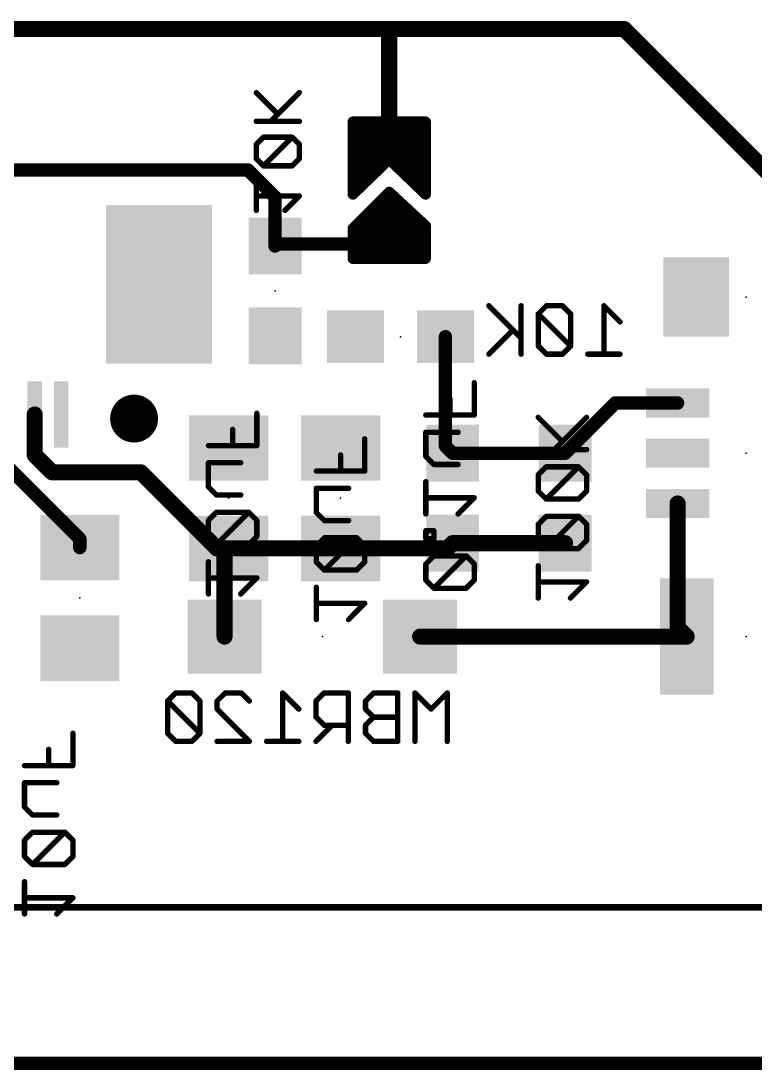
# Model space of a CAD drawing. Extents: x -0.1 to 65.4, y -0.8 to 30.7.
# Drawn here: x 37.48 to 51.37, y -0.13 to 19.71 of the extents above; entities that cross this region are included whole.
import ezdxf

# ---------------------------------------------------------------- set-up
doc = ezdxf.new("R2010")
doc.units = 0
for name, color, linetype in [('16', 5, 'CONTINUOUS'), ('18', 110, 'CONTINUOUS'), ('20', 53, 'CONTINUOUS'), ('21', 40, 'CONTINUOUS'), ('24', 53, 'CONTINUOUS'), ('28', 253, 'CONTINUOUS')]:
    doc.layers.add(name, color=color, linetype=linetype)

# ---------------------------------------------------------------- blocks, each defined once
blk = doc.blocks.new('RECT')
blk.add_solid([(-0.5, -0.5), (0.5, -0.5), (-0.5, 0.5), (0.5, 0.5)])
blk = doc.blocks.new('RECT121920X243840R50')
at = {"const_width": 0.1905}
blk.add_lwpolyline([(0.2858, -0.5715), (0.2858, 0.5715, 0.4142), (0.1905, 0.6668), (-0.1905, 0.6668, 0.4142), (-0.2858, 0.5715), (-0.2858, -0.5715, 0.4142), (-0.1905, -0.6668), (0.1905, -0.6668, 0.4142)], format="xyb", close=True, dxfattribs=at)
blk.add_solid([(-0.2159, -0.5969), (0.2159, -0.5969), (-0.2159, 0.5969), (0.2159, 0.5969)])
blk = doc.blocks.new('ROUNDV')
at = {"const_width": 0.5}
blk.add_lwpolyline([(0, -0.25, 1), (0, 0.25, 1), (0, -0.25)], format="xyb", dxfattribs=at)

msp = doc.modelspace()

# ---------------------------------------------------------------- linework, layer by layer
at = {"layer": '16'}
for points, const_width in [([(44.45, 19.558), (28.715, 19.558)], 0.3048), ([(48.895, 19.558), (44.45, 19.558)], 0.3048), ([(44.45, 17.526), (44.45, 19.558)], 0.3048), ([(48.895, 19.558), (52.154, 16.299)], 0.3048), ([(43.7634, 16.433), (43.7634, 17.803)], 0.2032), ([(43.7634, 17.803), (45.1366, 17.803)], 0.2032), ([(45.1366, 17.803), (45.1366, 16.433)], 0.2032), ([(43.7634, 17.6784), (45.1366, 17.6784)], 0.2032), ([(43.7634, 17.4752), (45.1366, 17.4752)], 0.2032), ([(43.7634, 17.272), (45.1366, 17.272)], 0.2032), ([(44.45, 17.0942), (43.7634, 16.433)], 0.2032), ([(43.7634, 17.0688), (44.4236, 17.0688)], 0.2032), ([(45.1366, 16.433), (44.45, 17.0942)], 0.2032), ([(44.4764, 17.0688), (45.1366, 17.0688)], 0.2032), ([(32.258, 16.891), (41.783, 16.891)], 0.254), ([(41.783, 16.891), (42.291, 16.383)], 0.254), ([(43.7634, 16.8656), (44.2126, 16.8656)], 0.2032), ([(44.6874, 16.8656), (45.1366, 16.8656)], 0.2032), ([(43.7634, 16.6624), (44.0016, 16.6624)], 0.2032), ([(44.8984, 16.6624), (45.1366, 16.6624)], 0.2032), ([(42.291, 16.383), (42.291, 15.494)], 0.254), ([(44.45, 16.4751), (43.7634, 15.7885)], 0.2032), ([(43.7634, 16.4592), (43.7906, 16.4592)], 0.2032), ([(44.4341, 16.4592), (44.4672, 16.4592)], 0.2032), ([(45.1366, 15.8385), (44.45, 16.4751)], 0.2032), ([(45.1094, 16.4592), (45.1366, 16.4592)], 0.2032), ([(44.2309, 16.256), (44.6863, 16.256)], 0.2032), ([(44.0277, 16.0528), (44.9055, 16.0528)], 0.2032), ([(43.7634, 15.7885), (43.7634, 15.217)], 0.2032), ([(43.8245, 15.8496), (45.1246, 15.8496)], 0.2032), ([(45.1366, 15.217), (45.1366, 15.8385)], 0.2032), ([(43.7634, 15.6464), (45.1366, 15.6464)], 0.2032), ([(42.291, 15.494), (42.291, 15.455)], 0.254), ([(44.45, 15.494), (42.291, 15.494)], 0.254), ([(43.7634, 15.4432), (45.1366, 15.4432)], 0.2032), ([(43.7634, 15.24), (45.1366, 15.24)], 0.2032), ([(43.7634, 15.217), (45.1366, 15.217)], 0.2032), ([(45.513, 11.6736), (45.513, 13.74)], 0.254), ([(47.776, 11.5363), (48.7257, 12.486)], 0.254), ([(48.7257, 12.486), (49.9039, 12.486)], 0.254), ([(37.745, 11.5026), (37.745, 12.268)], 0.3048), ([(45.6503, 11.5363), (45.513, 11.6736)], 0.254), ([(38.0716, 11.176), (37.745, 11.5026)], 0.3048), ([(47.776, 11.5363), (45.6503, 11.5363)], 0.254), ([(37.245, 11.269), (38.598, 9.916)], 0.254), ([(39.751, 11.176), (38.0716, 11.176)], 0.3048), ([(41.1907, 9.7363), (39.751, 11.176)], 0.3048), ([(49.9039, 8.2421), (49.9039, 10.586)], 0.3048), ([(38.598, 9.916), (38.598, 9.751)], 0.254), ([(45.5503, 9.7363), (45.6503, 9.8363)], 0.3048), ([(45.6503, 9.8363), (47.776, 9.8363)], 0.3048), ([(41.412, 9.7363), (41.1907, 9.7363)], 0.3048), ([(41.335, 9.6593), (41.412, 9.7363)], 0.3048), ([(41.335, 8.069), (41.335, 9.6593)], 0.3048), ([(41.412, 9.7363), (43.5289, 9.7363)], 0.3048), ([(43.5289, 9.7363), (45.5503, 9.7363)], 0.3048), ([(50.077, 8.069), (49.9039, 8.2421)], 0.3048), ([(50.077, 8.069), (45.035, 8.069)], 0.3048), ([(0, 0), (65.278, 0)], 0.254)]:
    msp.add_lwpolyline(points, dxfattribs=dict(at, const_width=const_width))
for points, const_width in [([(44.45, 19.6342, 1), (44.45, 19.4818)], 0.1524), ([(44.5262, 19.558, 1), (44.3738, 19.558)], 0.1524), ([(44.45, 19.4818, 1), (44.45, 19.6342)], 0.1524), ([(48.9489, 19.6119, 1), (48.8411, 19.5041)], 0.1524), ([(48.895, 19.4818, 1), (48.895, 19.6342)], 0.1524), ([(43.8142, 17.803, 1), (43.7126, 17.803)], 0.1016), ([(43.7634, 17.8538, 1), (43.7634, 17.7522)], 0.1016), ([(45.1874, 17.803, 1), (45.0858, 17.803)], 0.1016), ([(45.1366, 17.7522, 1), (45.1366, 17.8538)], 0.1016), ([(43.7634, 17.7292, 1), (43.7634, 17.6276)], 0.1016), ([(45.1366, 17.6276, 1), (45.1366, 17.7292)], 0.1016), ([(43.7634, 17.526, 1), (43.7634, 17.4244)], 0.1016), ([(44.3738, 17.526, 1), (44.5262, 17.526)], 0.1524), ([(45.1366, 17.4244, 1), (45.1366, 17.526)], 0.1016), ([(43.7634, 17.3228, 1), (43.7634, 17.2212)], 0.1016), ([(45.1366, 17.2212, 1), (45.1366, 17.3228)], 0.1016), ([(43.7634, 17.1196, 1), (43.7634, 17.018)], 0.1016), ([(44.4852, 17.1308, 1), (44.4148, 17.0576)], 0.1016), ([(44.4852, 17.0576, 1), (44.4148, 17.1308)], 0.1016), ([(44.4236, 17.018, 1), (44.4236, 17.1196)], 0.1016), ([(44.4764, 17.1196, 1), (44.4764, 17.018)], 0.1016), ([(45.1366, 17.018, 1), (45.1366, 17.1196)], 0.1016), ([(41.8279, 16.9359, 1), (41.7381, 16.8461)], 0.127), ([(41.783, 16.8275, 1), (41.783, 16.9545)], 0.127), ([(43.7634, 16.9164, 1), (43.7634, 16.8148)], 0.1016), ([(44.2126, 16.8148, 1), (44.2126, 16.9164)], 0.1016), ([(44.6874, 16.9164, 1), (44.6874, 16.8148)], 0.1016), ([(45.1366, 16.8148, 1), (45.1366, 16.9164)], 0.1016), ([(43.7634, 16.7132, 1), (43.7634, 16.6116)], 0.1016), ([(44.0016, 16.6116, 1), (44.0016, 16.7132)], 0.1016), ([(44.8984, 16.7132, 1), (44.8984, 16.6116)], 0.1016), ([(45.1366, 16.6116, 1), (45.1366, 16.7132)], 0.1016), ([(42.3545, 16.383, 1), (42.2275, 16.383)], 0.127), ([(42.2461, 16.3381, 1), (42.3359, 16.4279)], 0.127), ([(43.7634, 16.51, 1), (43.7634, 16.4084)], 0.1016), ([(43.7282, 16.4696, 1), (43.7986, 16.3964)], 0.1016), ([(43.7126, 16.433, 1), (43.8142, 16.433)], 0.1016), ([(43.7906, 16.4084, 1), (43.7906, 16.51)], 0.1016), ([(44.4341, 16.51, 1), (44.4341, 16.4084)], 0.1016), ([(44.4845, 16.5124, 1), (44.4155, 16.4378)], 0.1016), ([(44.4859, 16.4392, 1), (44.4141, 16.511)], 0.1016), ([(44.4672, 16.4084, 1), (44.4672, 16.51)], 0.1016), ([(45.1094, 16.51, 1), (45.1094, 16.4084)], 0.1016), ([(45.0858, 16.433, 1), (45.1874, 16.433)], 0.1016), ([(45.1014, 16.3964, 1), (45.1718, 16.4696)], 0.1016), ([(45.1366, 16.4084, 1), (45.1366, 16.51)], 0.1016), ([(44.2309, 16.3068, 1), (44.2309, 16.2052)], 0.1016), ([(44.6863, 16.2052, 1), (44.6863, 16.3068)], 0.1016), ([(44.0277, 16.1036, 1), (44.0277, 16.002)], 0.1016), ([(44.9055, 16.002, 1), (44.9055, 16.1036)], 0.1016), ([(43.8142, 15.7885, 1), (43.7126, 15.7885)], 0.1016), ([(43.7275, 15.8244, 1), (43.7993, 15.7526)], 0.1016), ([(43.8245, 15.9004, 1), (43.8245, 15.7988)], 0.1016), ([(45.1874, 15.8385, 1), (45.0858, 15.8385)], 0.1016), ([(45.1021, 15.8012, 1), (45.1711, 15.8758)], 0.1016), ([(45.1246, 15.7988, 1), (45.1246, 15.9004)], 0.1016), ([(43.7634, 15.6972, 1), (43.7634, 15.5956)], 0.1016), ([(45.1366, 15.5956, 1), (45.1366, 15.6972)], 0.1016), ([(42.3545, 15.494, 1), (42.2275, 15.494)], 0.127), ([(42.291, 15.5575, 1), (42.291, 15.4305)], 0.127), ([(42.2275, 15.494, 1), (42.3545, 15.494)], 0.127), ([(42.2275, 15.455, 1), (42.3545, 15.455)], 0.127), ([(43.7634, 15.494, 1), (43.7634, 15.3924)], 0.1016), ([(44.45, 15.4305, 1), (44.45, 15.5575)], 0.127), ([(45.1366, 15.3924, 1), (45.1366, 15.494)], 0.1016), ([(43.7634, 15.2908, 1), (43.7634, 15.1892)], 0.1016), ([(43.7634, 15.2678, 1), (43.7634, 15.1662)], 0.1016), ([(45.1366, 15.1892, 1), (45.1366, 15.2908)], 0.1016), ([(45.1366, 15.1662, 1), (45.1366, 15.2678)], 0.1016), ([(43.7126, 15.217, 1), (43.8142, 15.217)], 0.1016), ([(45.0858, 15.217, 1), (45.1874, 15.217)], 0.1016), ([(45.5765, 13.74, 1), (45.4495, 13.74)], 0.127), ([(48.7257, 12.5495, 1), (48.7257, 12.4225)], 0.127), ([(48.7706, 12.4411, 1), (48.6808, 12.5309)], 0.127), ([(49.9039, 12.4225, 1), (49.9039, 12.5495)], 0.127), ([(37.8212, 12.268, 1), (37.6688, 12.268)], 0.1524), ([(45.5579, 11.7185, 1), (45.4681, 11.6287)], 0.127), ([(45.4495, 11.6736, 1), (45.5765, 11.6736)], 0.127), ([(37.7989, 11.5565, 1), (37.6911, 11.4487)], 0.1524), ([(37.6688, 11.5026, 1), (37.8212, 11.5026)], 0.1524), ([(45.6503, 11.5998, 1), (45.6503, 11.4728)], 0.127), ([(45.6054, 11.4914, 1), (45.6952, 11.5812)], 0.127), ([(47.7311, 11.5812, 1), (47.8209, 11.4914)], 0.127), ([(47.776, 11.4728, 1), (47.776, 11.5998)], 0.127), ([(38.0716, 11.2522, 1), (38.0716, 11.0998)], 0.1524), ([(39.8049, 11.2299, 1), (39.6971, 11.1221)], 0.1524), ([(39.751, 11.0998, 1), (39.751, 11.2522)], 0.1524), ([(38.0177, 11.1221, 1), (38.1255, 11.2299)], 0.1524), ([(49.9801, 10.586, 1), (49.8277, 10.586)], 0.1524), ([(38.6615, 9.916, 1), (38.5345, 9.916)], 0.127), ([(38.5531, 9.8711, 1), (38.6429, 9.9609)], 0.127), ([(45.6503, 9.9125, 1), (45.6503, 9.7601)], 0.1524), ([(45.7042, 9.7824, 1), (45.5964, 9.8902)], 0.1524), ([(47.776, 9.7601, 1), (47.776, 9.9125)], 0.1524), ([(38.5345, 9.751, 1), (38.6615, 9.751)], 0.127), ([(41.1907, 9.8125, 1), (41.1907, 9.6601)], 0.1524), ([(41.1368, 9.6824, 1), (41.2446, 9.7902)], 0.1524), ([(41.4112, 9.6593, 1), (41.2588, 9.6593)], 0.1524), ([(41.2811, 9.7132, 1), (41.3889, 9.6054)], 0.1524), ([(41.412, 9.8125, 1), (41.412, 9.6601)], 0.1524), ([(41.4659, 9.6824, 1), (41.3581, 9.7902)], 0.1524), ([(41.412, 9.6601, 1), (41.412, 9.8125)], 0.1524), ([(43.5289, 9.8125, 1), (43.5289, 9.6601)], 0.1524), ([(43.5289, 9.6601, 1), (43.5289, 9.8125)], 0.1524), ([(45.4964, 9.7902, 1), (45.6042, 9.6824)], 0.1524), ([(45.5503, 9.6601, 1), (45.5503, 9.8125)], 0.1524), ([(49.9578, 8.296, 1), (49.85, 8.1882)], 0.1524), ([(41.2588, 8.069, 1), (41.4112, 8.069)], 0.1524), ([(45.035, 8.1452, 1), (45.035, 7.9928)], 0.1524), ([(49.8277, 8.2421, 1), (49.9801, 8.2421)], 0.1524), ([(50.0231, 8.0151, 1), (50.1309, 8.1229)], 0.1524), ([(50.077, 7.9928, 1), (50.077, 8.1452)], 0.1524)]:
    msp.add_lwpolyline(points, format="xyb", dxfattribs=dict(at, const_width=const_width))
at = {"layer": '20'}
msp.add_line((3.0254, 0), (62.0254, 0), dxfattribs=at)
at = {"layer": '21', "const_width": 0.127}
msp.add_lwpolyline([(1.5, 2.952), (63.5, 2.952)], dxfattribs=at)
at = {"layer": '24'}
for p in [(44.45, 16.51), (42.291, 14.605), (51.204, 14.488), (44.663, 13.74), (51.204, 11.536), (41.412, 10.6863), (43.5289, 10.6863), (45.6503, 10.6863), (47.776, 10.6863), (38.598, 8.801), (43.185, 8.069), (51.204, 8.069)]:
    msp.add_point(p, dxfattribs=at)
at = {"layer": '28', "const_width": 0.1016}
for points in [[(42.3421, 17.9485), (41.9354, 18.3553)], [(42.2066, 17.8129), (42.7489, 18.3553)], [(42.7489, 17.8129), (41.9354, 17.8129)], [(42.071, 17.5133), (41.9354, 17.3777)], [(42.6133, 17.5133), (42.071, 17.5133)], [(42.071, 16.971), (42.6133, 17.5133)], [(42.7489, 17.3777), (42.6133, 17.5133)], [(41.9354, 17.3777), (41.9354, 17.1065)], [(42.7489, 17.1065), (42.7489, 17.3777)], [(41.9354, 17.1065), (42.071, 16.971)], [(42.6133, 16.971), (42.7489, 17.1065)], [(42.071, 16.971), (42.6133, 16.971)], [(41.9354, 16.129), (41.9354, 16.6713)], [(42.7489, 16.4002), (41.9354, 16.4002)], [(42.4777, 16.129), (42.7489, 16.4002)], [(46.9447, 13.7149), (46.3346, 14.325)], [(46.9447, 14.325), (46.9447, 13.4098)], [(47.4226, 14.325), (47.2701, 14.1725)], [(47.7277, 14.325), (47.4226, 14.325)], [(47.8802, 14.1725), (47.7277, 14.325)], [(48.8158, 14.0199), (48.5107, 14.325)], [(48.5107, 14.325), (48.5107, 13.4098)], [(47.2701, 14.1725), (47.2701, 13.5623)], [(47.8802, 13.5623), (47.2701, 14.1725)], [(47.8802, 13.5623), (47.8802, 14.1725)], [(46.7922, 13.8674), (46.3346, 13.4098)], [(47.2701, 13.5623), (47.4226, 13.4098)], [(47.7277, 13.4098), (47.8802, 13.5623)], [(47.4226, 13.4098), (47.7277, 13.4098)], [(48.8158, 13.4098), (48.2056, 13.4098)], [(46.0575, 12.2588), (46.0575, 12.8689)], [(45.5999, 12.2588), (45.5999, 12.5639)], [(41.9462, 11.6812), (41.9462, 12.2913)], [(45.1423, 12.2588), (46.0575, 12.2588)], [(47.7256, 11.7575), (47.268, 12.2151)], [(47.5731, 11.605), (48.1832, 12.2151)], [(41.4886, 11.6812), (41.4886, 11.9862)], [(45.1423, 11.4758), (45.1423, 11.9334)], [(45.1423, 11.9334), (45.7524, 11.9334)], [(41.031, 11.6812), (41.9462, 11.6812)], [(43.9869, 11.1986), (43.9869, 11.8087)], [(43.5293, 11.1986), (43.5293, 11.5036)], [(45.2948, 11.3233), (45.1423, 11.4758)], [(48.1832, 11.605), (47.268, 11.605)], [(41.031, 10.8982), (41.031, 11.3558)], [(41.031, 11.3558), (41.6411, 11.3558)], [(45.7524, 11.3233), (45.2948, 11.3233)], [(47.4205, 11.2796), (47.268, 11.1271)], [(48.0307, 11.2796), (47.4205, 11.2796)], [(47.4205, 10.6695), (48.0307, 11.2796)], [(48.1832, 11.1271), (48.0307, 11.2796)], [(43.0717, 11.1986), (43.9869, 11.1986)], [(47.268, 11.1271), (47.268, 10.822)], [(48.1832, 10.822), (48.1832, 11.1271)], [(41.1835, 10.7457), (41.031, 10.8982)], [(43.0717, 10.4156), (43.0717, 10.8732)], [(43.0717, 10.8732), (43.6819, 10.8732)], [(45.1423, 10.3878), (45.1423, 10.9979)], [(41.6411, 10.7457), (41.1835, 10.7457)], [(46.0575, 10.6928), (45.1423, 10.6928)], [(45.7524, 10.3878), (46.0575, 10.6928)], [(47.268, 10.822), (47.4205, 10.6695)], [(47.4205, 10.6695), (48.0307, 10.6695)], [(48.0307, 10.6695), (48.1832, 10.822)], [(41.1835, 10.4203), (41.031, 10.2677)], [(41.031, 10.2677), (41.031, 9.9627)], [(41.7937, 10.4203), (41.1835, 10.4203)], [(41.1835, 9.8101), (41.7937, 10.4203)], [(41.9462, 10.2677), (41.7937, 10.4203)], [(41.9462, 9.9627), (41.9462, 10.2677)], [(43.2243, 10.2631), (43.0717, 10.4156)], [(47.4205, 10.3441), (47.268, 10.1915)], [(48.0307, 10.3441), (47.4205, 10.3441)], [(47.4205, 9.7339), (48.0307, 10.3441)], [(48.1832, 10.1915), (48.0307, 10.3441)], [(43.6819, 10.2631), (43.2243, 10.2631)], [(45.2948, 10.0725), (45.1423, 10.0725)], [(45.1423, 10.0725), (45.1423, 9.92)], [(45.2948, 9.92), (45.2948, 10.0725)], [(47.268, 10.1915), (47.268, 9.8865)], [(48.1832, 9.8865), (48.1832, 10.1915)], [(41.031, 9.9627), (41.1835, 9.8101)], [(41.7937, 9.8101), (41.9462, 9.9627)], [(43.2243, 9.9377), (43.0717, 9.7851)], [(43.8344, 9.9377), (43.2243, 9.9377)], [(43.2243, 9.3275), (43.8344, 9.9377)], [(43.9869, 9.7851), (43.8344, 9.9377)], [(45.1423, 9.92), (45.2948, 9.92)], [(47.268, 9.8865), (47.4205, 9.7339)], [(48.0307, 9.7339), (48.1832, 9.8865)], [(41.1835, 9.8101), (41.7937, 9.8101)], [(43.0717, 9.7851), (43.0717, 9.4801)], [(43.9869, 9.4801), (43.9869, 9.7851)], [(47.4205, 9.7339), (48.0307, 9.7339)], [(41.031, 8.8746), (41.031, 9.4847)], [(43.0717, 9.4801), (43.2243, 9.3275)], [(43.8344, 9.3275), (43.9869, 9.4801)], [(45.2948, 9.5946), (45.1423, 9.4421)], [(45.9049, 9.5946), (45.2948, 9.5946)], [(45.2948, 8.9845), (45.9049, 9.5946)], [(46.0575, 9.4421), (45.9049, 9.5946)], [(43.2243, 9.3275), (43.8344, 9.3275)], [(45.1423, 9.4421), (45.1423, 9.137)], [(46.0575, 9.137), (46.0575, 9.4421)], [(47.268, 8.7984), (47.268, 9.4085)], [(41.9462, 9.1797), (41.031, 9.1797)], [(41.6411, 8.8746), (41.9462, 9.1797)], [(45.1423, 9.137), (45.2948, 8.9845)], [(45.9049, 8.9845), (46.0575, 9.137)], [(48.1832, 9.1035), (47.268, 9.1035)], [(47.8781, 8.7984), (48.1832, 9.1035)], [(43.0717, 8.392), (43.0717, 9.0021)], [(45.2948, 8.9845), (45.9049, 8.9845)], [(43.9869, 8.6971), (43.0717, 8.6971)], [(43.6819, 8.392), (43.9869, 8.6971)], [(40.4117, 7.003), (40.2592, 6.8505)], [(40.7168, 7.003), (40.4117, 7.003)], [(40.8693, 6.8505), (40.7168, 7.003)], [(41.1947, 6.8505), (41.3473, 7.003)], [(41.3473, 7.003), (41.6523, 7.003)], [(41.6523, 7.003), (41.8048, 6.8505)], [(42.7404, 6.6979), (42.4353, 7.003)], [(42.4353, 7.003), (42.4353, 6.0878)], [(43.2183, 7.003), (43.0658, 6.8505)], [(43.6759, 7.003), (43.2183, 7.003)], [(43.6759, 6.0878), (43.6759, 7.003)], [(44.1538, 7.003), (44.0013, 6.8505)], [(44.6114, 7.003), (44.1538, 7.003)], [(44.6114, 6.0878), (44.6114, 7.003)], [(45.2419, 6.6979), (44.9368, 7.003)], [(44.9368, 7.003), (44.9368, 6.0878)], [(45.5469, 7.003), (45.2419, 6.6979)], [(45.5469, 6.0878), (45.5469, 7.003)], [(40.2592, 6.8505), (40.2592, 6.2403)], [(40.8693, 6.2403), (40.2592, 6.8505)], [(40.8693, 6.2403), (40.8693, 6.8505)], [(41.1947, 6.6979), (41.1947, 6.8505)], [(41.8048, 6.0878), (41.1947, 6.6979)], [(43.0658, 6.8505), (43.0658, 6.5454)], [(44.0013, 6.8505), (44.0013, 6.6979)], [(44.0013, 6.6979), (44.1538, 6.5454)], [(43.0658, 6.5454), (43.2183, 6.3929)], [(44.1538, 6.5454), (44.0013, 6.3929)], [(44.6114, 6.5454), (44.1538, 6.5454)], [(43.3708, 6.3929), (43.0658, 6.0878)], [(43.2183, 6.3929), (43.6759, 6.3929)], [(44.0013, 6.3929), (44.0013, 6.2403)], [(38.4664, 5.6305), (38.4664, 6.2406)], [(40.2592, 6.2403), (40.4117, 6.0878)], [(40.7168, 6.0878), (40.8693, 6.2403)], [(44.0013, 6.2403), (44.1538, 6.0878)], [(38.0088, 5.6305), (38.0088, 5.9355)], [(40.4117, 6.0878), (40.7168, 6.0878)], [(41.1947, 6.0878), (41.8048, 6.0878)], [(42.7404, 6.0878), (42.1302, 6.0878)], [(44.1538, 6.0878), (44.6114, 6.0878)], [(37.5512, 5.6305), (38.4664, 5.6305)], [(37.5512, 4.8475), (37.5512, 5.3051)], [(37.5512, 5.3051), (38.1613, 5.3051)], [(37.7037, 4.695), (37.5512, 4.8475)], [(38.1613, 4.695), (37.7037, 4.695)], [(37.7037, 4.3696), (37.5512, 4.217)], [(38.3139, 4.3696), (37.7037, 4.3696)], [(37.7037, 3.7594), (38.3139, 4.3696)], [(38.4664, 4.217), (38.3139, 4.3696)], [(37.5512, 4.217), (37.5512, 3.912)], [(38.4664, 3.912), (38.4664, 4.217)], [(37.5512, 3.912), (37.7037, 3.7594)], [(37.7037, 3.7594), (38.3139, 3.7594)], [(38.3139, 3.7594), (38.4664, 3.912)], [(37.5512, 2.8239), (37.5512, 3.434)], [(38.4664, 3.129), (37.5512, 3.129)], [(38.1613, 2.8239), (38.4664, 3.129)]]:
    msp.add_lwpolyline(points, dxfattribs=at)
at = {"layer": '28', "const_width": 0.0508}
for points in [[(41.9534, 18.3732, 1), (41.9174, 18.3373)], [(42.7669, 18.3373, 1), (42.7309, 18.3732)], [(41.9354, 17.8383, 1), (41.9354, 17.7875)], [(42.1886, 17.8309, 1), (42.2245, 17.795)], [(42.3242, 17.9306, 1), (42.3601, 17.9665)], [(42.7489, 17.7875, 1), (42.7489, 17.8383)], [(42.071, 17.5387, 1), (42.071, 17.4879)], [(42.0889, 17.4953, 1), (42.053, 17.5313)], [(42.6313, 17.5313, 1), (42.5954, 17.4953)], [(42.6313, 17.4953, 1), (42.5954, 17.5313)], [(42.6133, 17.4879, 1), (42.6133, 17.5387)], [(41.9608, 17.3777, 1), (41.91, 17.3777)], [(41.9174, 17.3957, 1), (41.9534, 17.3598)], [(42.7743, 17.3777, 1), (42.7235, 17.3777)], [(42.7309, 17.3598, 1), (42.7669, 17.3957)], [(41.9534, 17.1245, 1), (41.9174, 17.0886)], [(41.91, 17.1065, 1), (41.9608, 17.1065)], [(42.7235, 17.1065, 1), (42.7743, 17.1065)], [(42.7669, 17.0886, 1), (42.7309, 17.1245)], [(42.071, 16.9964, 1), (42.071, 16.9456)], [(42.053, 16.9889, 1), (42.0889, 16.953)], [(42.053, 16.953, 1), (42.0889, 16.9889)], [(42.5954, 16.9889, 1), (42.6313, 16.953)], [(42.6133, 16.9456, 1), (42.6133, 16.9964)], [(41.9608, 16.6713, 1), (41.91, 16.6713)], [(41.9354, 16.4256, 1), (41.9354, 16.3748)], [(42.7669, 16.3822, 1), (42.7309, 16.4181)], [(42.7489, 16.3748, 1), (42.7489, 16.4256)], [(41.91, 16.129, 1), (41.9608, 16.129)], [(42.4598, 16.147, 1), (42.4957, 16.111)], [(46.3526, 14.3429, 1), (46.3166, 14.307)], [(46.9701, 14.325, 1), (46.9193, 14.325)], [(47.4226, 14.3504, 1), (47.4226, 14.2996)], [(47.4406, 14.307, 1), (47.4047, 14.3429)], [(47.7457, 14.3429, 1), (47.7097, 14.307)], [(47.7277, 14.2996, 1), (47.7277, 14.3504)], [(48.5287, 14.3429, 1), (48.4927, 14.307)], [(48.5361, 14.325, 1), (48.4853, 14.325)], [(47.2955, 14.1725, 1), (47.2447, 14.1725)], [(47.2881, 14.1904, 1), (47.2522, 14.1545)], [(47.2522, 14.1904, 1), (47.2881, 14.1545)], [(47.9056, 14.1725, 1), (47.8548, 14.1725)], [(47.8623, 14.1545, 1), (47.8982, 14.1904)], [(46.8102, 13.8494, 1), (46.7742, 13.8854)], [(48.7978, 14.002, 1), (48.8337, 14.0379)], [(46.9268, 13.6969, 1), (46.9627, 13.7328)], [(47.2447, 13.5623, 1), (47.2955, 13.5623)], [(47.2881, 13.5803, 1), (47.2522, 13.5444)], [(47.8548, 13.5623, 1), (47.9056, 13.5623)], [(47.8982, 13.5444, 1), (47.8623, 13.5803)], [(47.8623, 13.5444, 1), (47.8982, 13.5803)], [(46.3166, 13.4278, 1), (46.3526, 13.3918)], [(46.9193, 13.4098, 1), (46.9701, 13.4098)], [(47.4226, 13.4352, 1), (47.4226, 13.3844)], [(47.4047, 13.3918, 1), (47.4406, 13.4278)], [(47.7097, 13.4278, 1), (47.7457, 13.3918)], [(47.7277, 13.3844, 1), (47.7277, 13.4352)], [(48.2056, 13.4352, 1), (48.2056, 13.3844)], [(48.4853, 13.4098, 1), (48.5361, 13.4098)], [(48.8158, 13.3844, 1), (48.8158, 13.4352)], [(46.0829, 12.8689, 1), (46.0321, 12.8689)], [(45.6253, 12.5639, 1), (45.5745, 12.5639)], [(41.9716, 12.2913, 1), (41.9208, 12.2913)], [(45.1423, 12.2842, 1), (45.1423, 12.2334)], [(46.0575, 12.2334, 1), (46.0575, 12.2842)], [(45.5745, 12.2588, 1), (45.6253, 12.2588)], [(46.0321, 12.2588, 1), (46.0829, 12.2588)], [(47.286, 12.2331, 1), (47.25, 12.1971)], [(48.2011, 12.1971, 1), (48.1652, 12.2331)], [(41.514, 11.9862, 1), (41.4632, 11.9862)], [(45.1677, 11.9334, 1), (45.1169, 11.9334)], [(45.1423, 11.9588, 1), (45.1423, 11.908)], [(45.7524, 11.908, 1), (45.7524, 11.9588)], [(41.031, 11.7066, 1), (41.031, 11.6558)], [(41.4632, 11.6812, 1), (41.514, 11.6812)], [(41.9208, 11.6812, 1), (41.9716, 11.6812)], [(41.9462, 11.6558, 1), (41.9462, 11.7066)], [(44.0123, 11.8087, 1), (43.9615, 11.8087)], [(47.7076, 11.7395, 1), (47.7436, 11.7755)], [(43.5547, 11.5036, 1), (43.5039, 11.5036)], [(45.1602, 11.4938, 1), (45.1243, 11.4579)], [(47.268, 11.6304, 1), (47.268, 11.5796)], [(47.5551, 11.6229, 1), (47.591, 11.587)], [(48.1832, 11.5796, 1), (48.1832, 11.6304)], [(41.0564, 11.3558, 1), (41.0056, 11.3558)], [(41.031, 11.3812, 1), (41.031, 11.3304)], [(41.6411, 11.3304, 1), (41.6411, 11.3812)], [(45.1169, 11.4758, 1), (45.1677, 11.4758)], [(45.2948, 11.3487, 1), (45.2948, 11.2979)], [(45.2768, 11.3053, 1), (45.3128, 11.3413)], [(45.7524, 11.2979, 1), (45.7524, 11.3487)], [(47.4205, 11.305, 1), (47.4205, 11.2542)], [(47.4385, 11.2616, 1), (47.4026, 11.2975)], [(48.0486, 11.2975, 1), (48.0127, 11.2616)], [(48.0486, 11.2616, 1), (48.0127, 11.2975)], [(48.0307, 11.2542, 1), (48.0307, 11.305)], [(43.0717, 11.224, 1), (43.0717, 11.1732)], [(43.5039, 11.1986, 1), (43.5547, 11.1986)], [(43.9615, 11.1986, 1), (44.0123, 11.1986)], [(43.9869, 11.1732, 1), (43.9869, 11.224)], [(47.2934, 11.1271, 1), (47.2426, 11.1271)], [(47.25, 11.145, 1), (47.286, 11.1091)], [(48.2086, 11.1271, 1), (48.1578, 11.1271)], [(48.1652, 11.1091, 1), (48.2011, 11.145)], [(41.049, 10.9161, 1), (41.013, 10.8802)], [(41.0056, 10.8982, 1), (41.0564, 10.8982)], [(43.0971, 10.8732, 1), (43.0463, 10.8732)], [(43.0717, 10.8986, 1), (43.0717, 10.8478)], [(43.6819, 10.8478, 1), (43.6819, 10.8986)], [(45.1677, 10.9979, 1), (45.1169, 10.9979)], [(41.1835, 10.7711, 1), (41.1835, 10.7203)], [(41.1656, 10.7277, 1), (41.2015, 10.7636)], [(41.6411, 10.7203, 1), (41.6411, 10.7711)], [(45.1423, 10.7182, 1), (45.1423, 10.6674)], [(46.0754, 10.6749, 1), (46.0395, 10.7108)], [(46.0575, 10.6674, 1), (46.0575, 10.7182)], [(47.286, 10.8399, 1), (47.25, 10.804)], [(47.2426, 10.822, 1), (47.2934, 10.822)], [(47.4205, 10.6949, 1), (47.4205, 10.6441)], [(47.4026, 10.6874, 1), (47.4385, 10.6515)], [(47.4026, 10.6515, 1), (47.4385, 10.6874)], [(48.0127, 10.6874, 1), (48.0486, 10.6515)], [(48.0307, 10.6441, 1), (48.0307, 10.6949)], [(48.1578, 10.822, 1), (48.2086, 10.822)], [(48.2011, 10.804, 1), (48.1652, 10.8399)], [(41.0564, 10.2677, 1), (41.0056, 10.2677)], [(41.1835, 10.4457, 1), (41.1835, 10.3949)], [(41.2015, 10.4023, 1), (41.1656, 10.4382)], [(41.8116, 10.4382, 1), (41.7757, 10.4023)], [(41.8116, 10.4023, 1), (41.7757, 10.4382)], [(41.7937, 10.3949, 1), (41.7937, 10.4457)], [(41.9716, 10.2677, 1), (41.9208, 10.2677)], [(43.0463, 10.4156, 1), (43.0971, 10.4156)], [(43.0897, 10.4335, 1), (43.0538, 10.3976)], [(45.1169, 10.3878, 1), (45.1677, 10.3878)], [(45.7344, 10.4057, 1), (45.7703, 10.3698)], [(47.4205, 10.3695, 1), (47.4205, 10.3187)], [(47.4385, 10.3261, 1), (47.4026, 10.362)], [(48.0486, 10.362, 1), (48.0127, 10.3261)], [(48.0486, 10.3261, 1), (48.0127, 10.362)], [(48.0307, 10.3187, 1), (48.0307, 10.3695)], [(41.013, 10.2857, 1), (41.049, 10.2498)], [(41.9282, 10.2498, 1), (41.9641, 10.2857)], [(43.2243, 10.2885, 1), (43.2243, 10.2377)], [(43.2063, 10.2451, 1), (43.2422, 10.281)], [(43.6819, 10.2377, 1), (43.6819, 10.2885)], [(45.1423, 10.0979, 1), (45.1423, 10.0471)], [(45.1677, 10.0725, 1), (45.1169, 10.0725)], [(45.3202, 10.0725, 1), (45.2694, 10.0725)], [(45.2948, 10.0471, 1), (45.2948, 10.0979)], [(47.2934, 10.1915, 1), (47.2426, 10.1915)], [(47.25, 10.2095, 1), (47.286, 10.1736)], [(48.2086, 10.1915, 1), (48.1578, 10.1915)], [(48.1652, 10.1736, 1), (48.2011, 10.2095)], [(41.049, 9.9806, 1), (41.013, 9.9447)], [(41.0056, 9.9627, 1), (41.0564, 9.9627)], [(41.9208, 9.9627, 1), (41.9716, 9.9627)], [(41.9641, 9.9447, 1), (41.9282, 9.9806)], [(43.2243, 9.9631, 1), (43.2243, 9.9123)], [(43.2422, 9.9197, 1), (43.2063, 9.9556)], [(43.8523, 9.9556, 1), (43.8164, 9.9197)], [(43.8523, 9.9197, 1), (43.8164, 9.9556)], [(43.8344, 9.9123, 1), (43.8344, 9.9631)], [(45.1423, 9.9454, 1), (45.1423, 9.8946)], [(45.1169, 9.92, 1), (45.1677, 9.92)], [(45.2694, 9.92, 1), (45.3202, 9.92)], [(45.2948, 9.8946, 1), (45.2948, 9.9454)], [(47.286, 9.9044, 1), (47.25, 9.8685)], [(48.2011, 9.8685, 1), (48.1652, 9.9044)], [(41.1835, 9.8355, 1), (41.1835, 9.7847)], [(41.1656, 9.8281, 1), (41.2015, 9.7922)], [(41.1656, 9.7922, 1), (41.2015, 9.8281)], [(41.7757, 9.8281, 1), (41.8116, 9.7922)], [(41.7937, 9.7847, 1), (41.7937, 9.8355)], [(43.0971, 9.7851, 1), (43.0463, 9.7851)], [(43.0538, 9.8031, 1), (43.0897, 9.7672)], [(44.0123, 9.7851, 1), (43.9615, 9.7851)], [(43.969, 9.7672, 1), (44.0049, 9.8031)], [(47.2426, 9.8865, 1), (47.2934, 9.8865)], [(47.4205, 9.7593, 1), (47.4205, 9.7085)], [(47.4026, 9.7519, 1), (47.4385, 9.716)], [(47.4026, 9.716, 1), (47.4385, 9.7519)], [(48.0127, 9.7519, 1), (48.0486, 9.716)], [(48.0307, 9.7085, 1), (48.0307, 9.7593)], [(48.1578, 9.8865, 1), (48.2086, 9.8865)], [(41.0564, 9.4847, 1), (41.0056, 9.4847)], [(43.0897, 9.498, 1), (43.0538, 9.4621)], [(44.0049, 9.4621, 1), (43.969, 9.498)], [(45.2948, 9.62, 1), (45.2948, 9.5692)], [(45.3128, 9.5767, 1), (45.2768, 9.6126)], [(45.9229, 9.6126, 1), (45.887, 9.5767)], [(45.9229, 9.5767, 1), (45.887, 9.6126)], [(45.9049, 9.5692, 1), (45.9049, 9.62)], [(43.0463, 9.4801, 1), (43.0971, 9.4801)], [(43.2243, 9.3529, 1), (43.2243, 9.3021)], [(43.2063, 9.3455, 1), (43.2422, 9.3096)], [(43.2063, 9.3096, 1), (43.2422, 9.3455)], [(43.8164, 9.3455, 1), (43.8523, 9.3096)], [(43.8344, 9.3021, 1), (43.8344, 9.3529)], [(43.9615, 9.4801, 1), (44.0123, 9.4801)], [(45.1243, 9.4601, 1), (45.1602, 9.4241)], [(45.1677, 9.4421, 1), (45.1169, 9.4421)], [(46.0829, 9.4421, 1), (46.0321, 9.4421)], [(46.0395, 9.4241, 1), (46.0754, 9.4601)], [(47.2934, 9.4085, 1), (47.2426, 9.4085)], [(41.031, 9.2051, 1), (41.031, 9.1543)], [(41.9641, 9.1617, 1), (41.9282, 9.1976)], [(41.9462, 9.1543, 1), (41.9462, 9.2051)], [(45.1602, 9.155, 1), (45.1243, 9.1191)], [(45.1169, 9.137, 1), (45.1677, 9.137)], [(46.0321, 9.137, 1), (46.0829, 9.137)], [(46.0754, 9.1191, 1), (46.0395, 9.155)], [(47.268, 9.1289, 1), (47.268, 9.0781)], [(48.2011, 9.0855, 1), (48.1652, 9.1214)], [(48.1832, 9.0781, 1), (48.1832, 9.1289)], [(43.0971, 9.0021, 1), (43.0463, 9.0021)], [(45.2768, 9.0025, 1), (45.3128, 8.9665)], [(45.2948, 9.0099, 1), (45.2948, 8.9591)], [(45.2768, 8.9665, 1), (45.3128, 9.0025)], [(45.887, 9.0025, 1), (45.9229, 8.9665)], [(45.9049, 8.9591, 1), (45.9049, 9.0099)], [(41.0056, 8.8746, 1), (41.0564, 8.8746)], [(41.6232, 8.8926, 1), (41.6591, 8.8567)], [(43.0717, 8.7225, 1), (43.0717, 8.6717)], [(44.0049, 8.6791, 1), (43.969, 8.715)], [(43.9869, 8.6717, 1), (43.9869, 8.7225)], [(47.2426, 8.7984, 1), (47.2934, 8.7984)], [(47.8602, 8.8164, 1), (47.8961, 8.7805)], [(43.0463, 8.392, 1), (43.0971, 8.392)], [(43.6639, 8.41, 1), (43.6998, 8.3741)], [(40.4117, 7.0284, 1), (40.4117, 6.9776)], [(40.4297, 6.985, 1), (40.3938, 7.0209)], [(40.7348, 7.0209, 1), (40.6988, 6.985)], [(40.7168, 6.9776, 1), (40.7168, 7.0284)], [(41.3473, 7.0284, 1), (41.3473, 6.9776)], [(41.3652, 6.985, 1), (41.3293, 7.0209)], [(41.6703, 7.0209, 1), (41.6344, 6.985)], [(41.6523, 6.9776, 1), (41.6523, 7.0284)], [(42.4533, 7.0209, 1), (42.4173, 6.985)], [(42.4607, 7.003, 1), (42.4099, 7.003)], [(43.2183, 7.0284, 1), (43.2183, 6.9776)], [(43.2362, 6.985, 1), (43.2003, 7.0209)], [(43.7013, 7.003, 1), (43.6505, 7.003)], [(43.6759, 6.9776, 1), (43.6759, 7.0284)], [(44.1538, 7.0284, 1), (44.1538, 6.9776)], [(44.1718, 6.985, 1), (44.1358, 7.0209)], [(44.6368, 7.003, 1), (44.586, 7.003)], [(44.6114, 6.9776, 1), (44.6114, 7.0284)], [(44.9548, 7.0209, 1), (44.9188, 6.985)], [(44.9622, 7.003, 1), (44.9114, 7.003)], [(45.5723, 7.003, 1), (45.5215, 7.003)], [(45.5649, 6.985, 1), (45.529, 7.0209)], [(40.2846, 6.8505, 1), (40.2338, 6.8505)], [(40.2772, 6.8684, 1), (40.2412, 6.8325)], [(40.2412, 6.8684, 1), (40.2772, 6.8325)], [(40.8947, 6.8505, 1), (40.8439, 6.8505)], [(40.8514, 6.8325, 1), (40.8873, 6.8684)], [(41.2201, 6.8505, 1), (41.1693, 6.8505)], [(41.1768, 6.8684, 1), (41.2127, 6.8325)], [(41.2127, 6.7159, 1), (41.1768, 6.68)], [(41.7869, 6.8325, 1), (41.8228, 6.8684)], [(43.0912, 6.8505, 1), (43.0404, 6.8505)], [(43.0478, 6.8684, 1), (43.0837, 6.8325)], [(44.0267, 6.8505, 1), (43.9759, 6.8505)], [(43.9833, 6.8684, 1), (44.0192, 6.8325)], [(44.0192, 6.7159, 1), (43.9833, 6.68)], [(41.1693, 6.6979, 1), (41.2201, 6.6979)], [(42.7224, 6.68, 1), (42.7583, 6.7159)], [(43.0837, 6.5634, 1), (43.0478, 6.5274)], [(43.0404, 6.5454, 1), (43.0912, 6.5454)], [(43.9759, 6.6979, 1), (44.0267, 6.6979)], [(44.1538, 6.5708, 1), (44.1538, 6.52)], [(44.1718, 6.5274, 1), (44.1358, 6.5634)], [(44.1358, 6.5274, 1), (44.1718, 6.5634)], [(44.6114, 6.52, 1), (44.6114, 6.5708)], [(45.2239, 6.7159, 1), (45.2598, 6.68)], [(45.2239, 6.68, 1), (45.2598, 6.7159)], [(43.2183, 6.4183, 1), (43.2183, 6.3675)], [(43.2003, 6.3749, 1), (43.2362, 6.4108)], [(43.3888, 6.3749, 1), (43.3529, 6.4108)], [(43.6759, 6.3675, 1), (43.6759, 6.4183)], [(44.0267, 6.3929, 1), (43.9759, 6.3929)], [(43.9833, 6.4108, 1), (44.0192, 6.3749)], [(38.4918, 6.2406, 1), (38.441, 6.2406)], [(40.2772, 6.2583, 1), (40.2412, 6.2224)], [(40.2338, 6.2403, 1), (40.2846, 6.2403)], [(40.8439, 6.2403, 1), (40.8947, 6.2403)], [(40.8873, 6.2224, 1), (40.8514, 6.2583)], [(40.8514, 6.2224, 1), (40.8873, 6.2583)], [(44.0192, 6.2583, 1), (43.9833, 6.2224)], [(43.9759, 6.2403, 1), (44.0267, 6.2403)], [(38.0342, 5.9355, 1), (37.9834, 5.9355)], [(40.4117, 6.1132, 1), (40.4117, 6.0624)], [(40.3938, 6.0698, 1), (40.4297, 6.1058)], [(40.6988, 6.1058, 1), (40.7348, 6.0698)], [(40.7168, 6.0624, 1), (40.7168, 6.1132)], [(41.1947, 6.1132, 1), (41.1947, 6.0624)], [(41.7869, 6.0698, 1), (41.8228, 6.1058)], [(41.8048, 6.0624, 1), (41.8048, 6.1132)], [(42.1302, 6.1132, 1), (42.1302, 6.0624)], [(42.4099, 6.0878, 1), (42.4607, 6.0878)], [(42.7404, 6.0624, 1), (42.7404, 6.1132)], [(43.0478, 6.1058, 1), (43.0837, 6.0698)], [(43.6505, 6.0878, 1), (43.7013, 6.0878)], [(44.1538, 6.1132, 1), (44.1538, 6.0624)], [(44.1358, 6.0698, 1), (44.1718, 6.1058)], [(44.586, 6.0878, 1), (44.6368, 6.0878)], [(44.6114, 6.0624, 1), (44.6114, 6.1132)], [(44.9114, 6.0878, 1), (44.9622, 6.0878)], [(45.5215, 6.0878, 1), (45.5723, 6.0878)], [(37.5512, 5.6559, 1), (37.5512, 5.6051)], [(37.9834, 5.6305, 1), (38.0342, 5.6305)], [(38.441, 5.6305, 1), (38.4918, 5.6305)], [(38.4664, 5.6051, 1), (38.4664, 5.6559)], [(37.5766, 5.3051, 1), (37.5258, 5.3051)], [(37.5512, 5.3305, 1), (37.5512, 5.2797)], [(38.1613, 5.2797, 1), (38.1613, 5.3305)], [(37.5692, 4.8654, 1), (37.5332, 4.8295)], [(37.5258, 4.8475, 1), (37.5766, 4.8475)], [(37.7037, 4.7204, 1), (37.7037, 4.6696)], [(37.6858, 4.677, 1), (37.7217, 4.7129)], [(38.1613, 4.6696, 1), (38.1613, 4.7204)], [(37.7037, 4.395, 1), (37.7037, 4.3442)], [(37.7217, 4.3516, 1), (37.6858, 4.3875)], [(38.3318, 4.3875, 1), (38.2959, 4.3516)], [(38.3318, 4.3516, 1), (38.2959, 4.3875)], [(38.3139, 4.3442, 1), (38.3139, 4.395)], [(37.5766, 4.217, 1), (37.5258, 4.217)], [(37.5332, 4.235, 1), (37.5692, 4.1991)], [(38.4918, 4.217, 1), (38.441, 4.217)], [(38.4484, 4.1991, 1), (38.4843, 4.235)], [(37.5692, 3.9299, 1), (37.5332, 3.894)], [(37.5258, 3.912, 1), (37.5766, 3.912)], [(37.7037, 3.7848, 1), (37.7037, 3.734)], [(37.6858, 3.7774, 1), (37.7217, 3.7415)], [(37.6858, 3.7415, 1), (37.7217, 3.7774)], [(38.2959, 3.7774, 1), (38.3318, 3.7415)], [(38.3139, 3.734, 1), (38.3139, 3.7848)], [(38.441, 3.912, 1), (38.4918, 3.912)], [(38.4843, 3.894, 1), (38.4484, 3.9299)], [(37.5766, 3.434, 1), (37.5258, 3.434)], [(37.5512, 3.1544, 1), (37.5512, 3.1036)], [(38.4843, 3.111, 1), (38.4484, 3.1469)], [(38.4664, 3.1036, 1), (38.4664, 3.1544)], [(37.5258, 2.8239, 1), (37.5766, 2.8239)], [(38.1434, 2.8419, 1), (38.1793, 2.806)]]:
    msp.add_lwpolyline(points, format="xyb", dxfattribs=at)

# ---------------------------------------------------------------- block references
at = {"layer": '16', "rotation": 90}
for p in [(44.45, 17.526), (44.45, 15.494)]:
    msp.add_blockref('RECT121920X243840R50', p, dxfattribs=at)
at = {"layer": '16'}
for p, xscale, yscale, rotation in [((40.095, 14.728), 3, 2, 270), ((37.745, 12.268), 0.275, 1.25, 180), ((38.245, 12.268), 0.275, 1.25, 180), ((49.9039, 12.486), 0.55, 1.2, 90), ((41.412, 11.6363), 1.24, 1.5, 270), ((43.5289, 11.6363), 1.24, 1.5, 270), ((49.9039, 11.536), 0.55, 1.2, 90), ((49.9039, 10.586), 0.55, 1.2, 90), ((38.598, 9.751), 1.24, 1.5, 90), ((41.412, 9.7363), 1.24, 1.5, 270), ((43.5289, 9.7363), 1.24, 1.5, 270), ((50.077, 8.069), 1.016, 2.2, 180), ((41.335, 8.069), 1.4, 1.4, 270), ((45.035, 8.069), 1.4, 1.4, 270), ((38.598, 7.851), 1.24, 1.5, 90)]:
    msp.add_blockref('RECT', p, dxfattribs=dict(at, xscale=xscale, yscale=yscale, rotation=rotation))
at = {"layer": '16', "xscale": 1.075}
for p, rotation in [((42.291, 15.455), 90), ((42.291, 13.755), 90), ((45.6503, 11.5363), 90), ((47.776, 11.5363), 270), ((45.6503, 9.8363), 90), ((47.776, 9.8363), 270)]:
    msp.add_blockref('RECT', p, dxfattribs=dict(at, rotation=rotation))
at = {"layer": '16', "xscale": 1.24, "yscale": 1.5}
msp.add_blockref('RECT', (50.254, 14.488), dxfattribs=at)
at = {"layer": '16', "xscale": 1.075}
for p in [(43.813, 13.74), (45.513, 13.74)]:
    msp.add_blockref('RECT', p, dxfattribs=at)
at = {"layer": '18', "xscale": 0.9064, "yscale": 0.9064}
msp.add_blockref('ROUNDV', (39.624, 12.192), dxfattribs=at)
msp.add_blockref('ROUNDV', (39.624, 12.192), dxfattribs=at)

doc.saveas('drawing.dxf')
